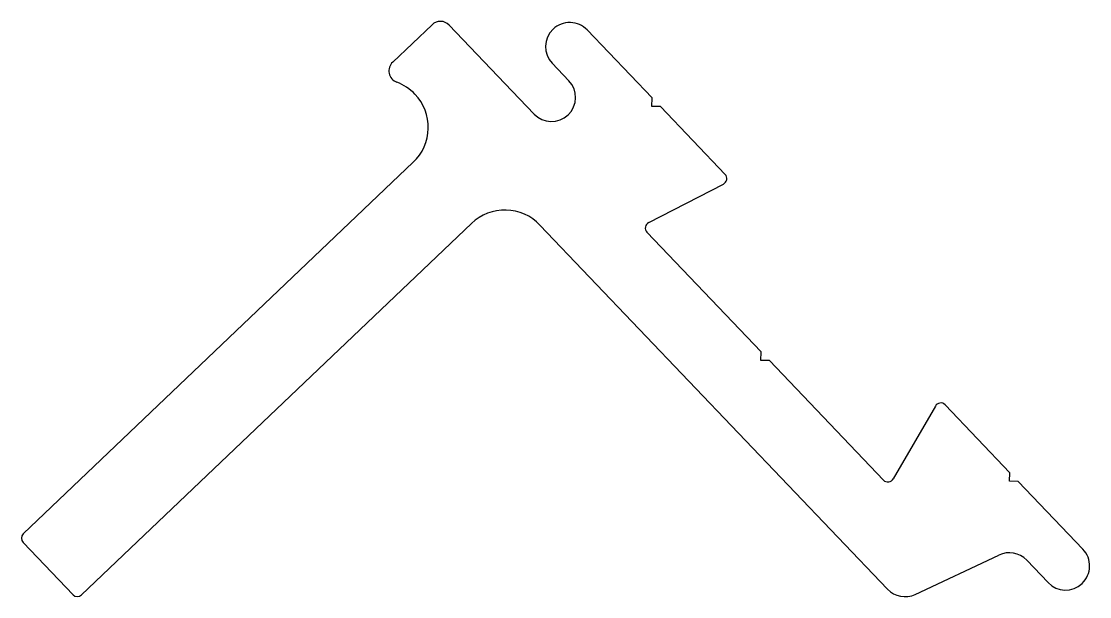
# Model space of a CAD drawing. Extents: x -21.5 to 22.7, y 0.8 to 24.7.
import ezdxf

# ---------------------------------------------------------------- set-up
doc = ezdxf.new("R2010")
doc.units = 0
doc.layers.get('0').update_dxf_attribs({"linetype": 'CONTINUOUS'})

msp = doc.modelspace()

# ---------------------------------------------------------------- linework, layer by layer
at = {"color": 7}
for p, q in [((-4.526, 24.512), (-6.156, 22.958)), ((-1.51, 22.075), (-3.819, 24.495)), ((0.488, 24.326), (0.488, 24.326)), ((4.585, 21.479), (1.902, 24.292)), ((0.455, 22.912), (1.145, 22.188)), ((-0.303, 20.808), (-1.51, 22.075)), ((4.576, 21.125), (4.585, 21.479)), ((4.93, 21.117), (4.576, 21.125)), ((7.613, 18.304), (4.93, 21.117)), ((-5.302, 18.805), (-21.458, 3.399)), ((4.447, 16.304), (7.538, 17.905)), ((-19.043, 0.866), (-2.886, 16.272)), ((-0.059, 16.205), (14.339, 1.106)), ((9.1, 10.948), (4.373, 15.905)), ((9.091, 10.594), (9.1, 10.948)), ((9.445, 10.586), (9.091, 10.594)), ((14.172, 5.628), (9.445, 10.586)), ((16.32, 8.695), (14.574, 5.684)), ((19.405, 5.937), (16.722, 8.751)), ((19.396, 5.584), (19.405, 5.937)), ((19.75, 5.575), (19.396, 5.584)), ((22.432, 2.762), (19.75, 5.575)), ((-21.467, 3.045), (-19.397, 0.874)), ((15.488, 0.892), (18.953, 2.522)), ((20.102, 2.307), (20.985, 1.382)), ((22.399, 1.348), (22.399, 1.348))]:
    msp.add_line(p, q, dxfattribs=at)
for centre, radius, start, end in [((-4.181, 24.15), 0.5, 43.638, 133.638), ((1.178, 23.602), 1, 43.638, 133.638), ((1.178, 23.602), 1, 133.638, 223.638), ((-5.811, 22.596), 0.5, 133.638, 249.6144), ((-6.682, 20.253), 2, 43.638, 69.6144), ((0.421, 21.498), 1, 223.638, 43.638), ((-6.682, 20.253), 2, 313.638, 43.638), ((7.432, 18.131), 0.25, 295.2031, 43.638), ((-1.506, 14.825), 2, 43.638, 133.638), ((4.554, 16.078), 0.25, 115.2031, 223.638), ((16.541, 8.578), 0.25, 43.638, 152.073), ((14.353, 5.801), 0.25, 223.638, 332.073), ((-21.286, 3.218), 0.25, 133.638, 223.638), ((21.709, 2.072), 1, 313.638, 43.638), ((19.378, 1.617), 1, 43.638, 115.2031), ((21.709, 2.072), 1, 223.638, 313.638), ((15.062, 1.796), 1, 223.638, 295.2031), ((-19.216, 1.047), 0.25, 223.638, 313.638)]:
    msp.add_arc(centre, radius, start, end, dxfattribs=at)

doc.saveas('drawing.dxf')
